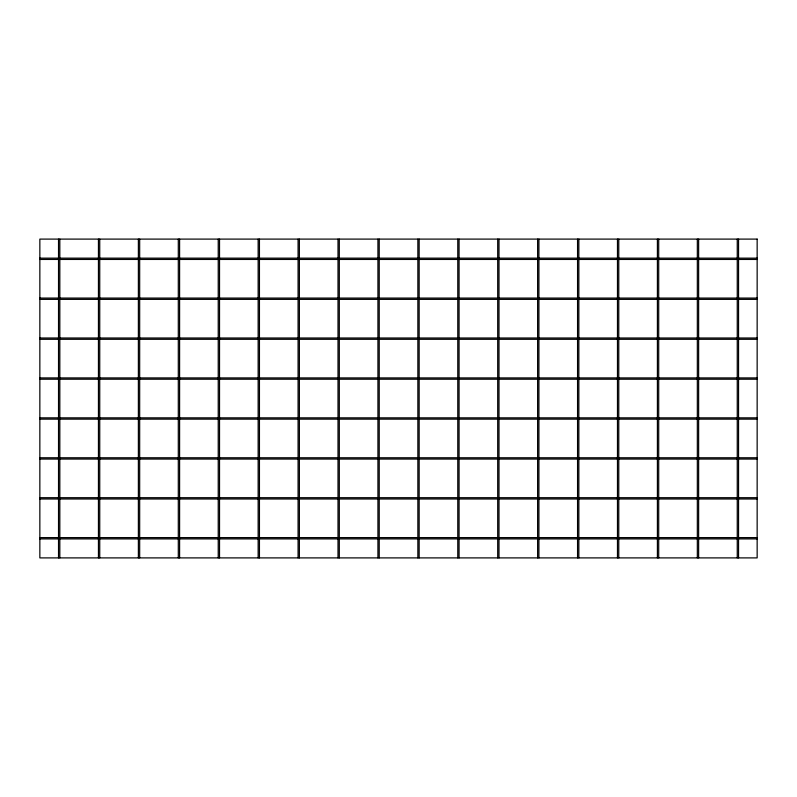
<?xml version="1.0" encoding="UTF-8"?>
<svg xmlns="http://www.w3.org/2000/svg" width="797" height="797" viewBox="0 0 797 797"><rect width="100%" height="100%" fill="white"/><g stroke="black" fill="none" stroke-linecap="round" stroke-linejoin="round"><path stroke-width="1.2" d="M39.85 258.148L58.53 258.148M59.825 258.148L98.449 258.148M99.745 258.148L138.379 258.148M139.674 258.148L178.299 258.148M179.594 258.148L218.229 258.148M219.524 258.148L258.148 258.148M259.443 258.148L298.078 258.148M299.373 258.148L338.008 258.148M339.303 258.148L377.927 258.148M379.223 258.148L417.857 258.148M419.152 258.148L457.777 258.148M459.072 258.148L497.707 258.148M499.002 258.148L537.626 258.148M538.921 258.148L577.556 258.148M578.851 258.148L617.476 258.148M618.771 258.148L657.405 258.148M658.701 258.148L697.335 258.148M698.63 258.148L737.255 258.148M738.55 258.148L757.15 258.148M39.85 259.443L58.53 259.443M59.825 259.443L98.449 259.443M99.745 259.443L138.379 259.443M139.674 259.443L178.299 259.443M179.594 259.443L218.229 259.443M219.524 259.443L258.148 259.443M259.443 259.443L298.078 259.443M299.373 259.443L338.008 259.443M339.303 259.443L377.927 259.443M379.223 259.443L417.857 259.443M419.152 259.443L457.777 259.443M459.072 259.443L497.707 259.443M499.002 259.443L537.626 259.443M538.921 259.443L577.556 259.443M578.851 259.443L617.476 259.443M618.771 259.443L657.405 259.443M658.701 259.443L697.335 259.443M698.63 259.443L737.255 259.443M738.55 259.443L757.15 259.443M39.85 298.068L58.53 298.068M59.825 298.068L98.449 298.068M99.745 298.068L138.379 298.068M139.674 298.068L178.299 298.068M179.594 298.068L218.229 298.068M219.524 298.068L258.148 298.068M259.443 298.068L298.078 298.068M299.373 298.068L338.008 298.068M339.303 298.068L377.927 298.068M379.223 298.068L417.857 298.068M419.152 298.068L457.777 298.068M459.072 298.068L497.707 298.068M499.002 298.068L537.626 298.068M538.921 298.068L577.556 298.068M578.851 298.068L617.476 298.068M618.771 298.068L657.405 298.068M658.701 298.068L697.335 298.068M698.63 298.068L737.255 298.068M738.55 298.068L757.15 298.068M39.85 299.363L58.53 299.363M59.825 299.363L98.449 299.363M99.745 299.363L138.379 299.363M139.674 299.363L178.299 299.363M179.594 299.363L218.229 299.363M219.524 299.363L258.148 299.363M259.443 299.363L298.078 299.363M299.373 299.363L338.008 299.363M339.303 299.363L377.927 299.363M379.223 299.363L417.857 299.363M419.152 299.363L457.777 299.363M459.072 299.363L497.707 299.363M499.002 299.363L537.626 299.363M538.921 299.363L577.556 299.363M578.851 299.363L617.476 299.363M618.771 299.363L657.405 299.363M658.701 299.363L697.335 299.363M698.63 299.363L737.255 299.363M738.55 299.363L757.15 299.363M39.85 337.998L58.53 337.998M59.825 337.998L98.449 337.998M99.745 337.998L138.379 337.998M139.674 337.998L178.299 337.998M179.594 337.998L218.229 337.998M219.524 337.998L258.148 337.998M259.443 337.998L298.078 337.998M299.373 337.998L338.008 337.998M339.303 337.998L377.927 337.998M379.223 337.998L417.857 337.998M419.152 337.998L457.777 337.998M459.072 337.998L497.707 337.998M499.002 337.998L537.626 337.998M538.921 337.998L577.556 337.998M578.851 337.998L617.476 337.998M618.771 337.998L657.405 337.998M658.701 337.998L697.335 337.998M698.63 337.998L737.255 337.998M738.55 337.998L757.15 337.998M39.85 339.293L58.53 339.293M59.825 339.293L98.449 339.293M99.745 339.293L138.379 339.293M139.674 339.293L178.299 339.293M179.594 339.293L218.229 339.293M219.524 339.293L258.148 339.293M259.443 339.293L298.078 339.293M299.373 339.293L338.008 339.293M339.303 339.293L377.927 339.293M379.223 339.293L417.857 339.293M419.152 339.293L457.777 339.293M459.072 339.293L497.707 339.293M499.002 339.293L537.626 339.293M538.921 339.293L577.556 339.293M578.851 339.293L617.476 339.293M618.771 339.293L657.405 339.293M658.701 339.293L697.335 339.293M698.63 339.293L737.255 339.293M738.55 339.293L757.15 339.293M39.85 377.917L58.53 377.917M59.825 377.917L98.449 377.917M99.745 377.917L138.379 377.917M139.674 377.917L178.299 377.917M179.594 377.917L218.229 377.917M219.524 377.917L258.148 377.917M259.443 377.917L298.078 377.917M299.373 377.917L338.008 377.917M339.303 377.917L377.927 377.917M379.223 377.917L417.857 377.917M419.152 377.917L457.777 377.917M459.072 377.917L497.707 377.917M499.002 377.917L537.626 377.917M538.921 377.917L577.556 377.917M578.851 377.917L617.476 377.917M618.771 377.917L657.405 377.917M658.701 377.917L697.335 377.917M698.63 377.917L737.255 377.917M738.55 377.917L757.15 377.917M39.85 379.213L58.53 379.213M59.825 379.213L98.449 379.213M99.745 379.213L138.379 379.213M139.674 379.213L178.299 379.213M179.594 379.213L218.229 379.213M219.524 379.213L258.148 379.213M259.443 379.213L298.078 379.213M299.373 379.213L338.008 379.213M339.303 379.213L377.927 379.213M379.223 379.213L417.857 379.213M419.152 379.213L457.777 379.213M459.072 379.213L497.707 379.213M499.002 379.213L537.626 379.213M538.921 379.213L577.556 379.213M578.851 379.213L617.476 379.213M618.771 379.213L657.405 379.213M658.701 379.213L697.335 379.213M698.63 379.213L737.255 379.213M738.55 379.213L757.15 379.213M39.85 417.847L58.53 417.847M59.825 417.847L98.449 417.847M99.745 417.847L138.379 417.847M139.674 417.847L178.299 417.847M179.594 417.847L218.229 417.847M219.524 417.847L258.148 417.847M259.443 417.847L298.078 417.847M299.373 417.847L338.008 417.847M339.303 417.847L377.927 417.847M379.223 417.847L417.857 417.847M419.152 417.847L457.777 417.847M459.072 417.847L497.707 417.847M499.002 417.847L537.626 417.847M538.921 417.847L577.556 417.847M578.851 417.847L617.476 417.847M618.771 417.847L657.405 417.847M658.701 417.847L697.335 417.847M698.63 417.847L737.255 417.847M738.55 417.847L757.15 417.847M39.85 419.142L58.53 419.142M59.825 419.142L98.449 419.142M99.745 419.142L138.379 419.142M139.674 419.142L178.299 419.142M179.594 419.142L218.229 419.142M219.524 419.142L258.148 419.142M259.443 419.142L298.078 419.142M299.373 419.142L338.008 419.142M339.303 419.142L377.927 419.142M379.223 419.142L417.857 419.142M419.152 419.142L457.777 419.142M459.072 419.142L497.707 419.142M499.002 419.142L537.626 419.142M538.921 419.142L577.556 419.142M578.851 419.142L617.476 419.142M618.771 419.142L657.405 419.142M658.701 419.142L697.335 419.142M698.63 419.142L737.255 419.142M738.55 419.142L757.15 419.142M39.85 457.767L58.53 457.767M59.825 457.767L98.449 457.767M99.745 457.767L138.379 457.767M139.674 457.767L178.299 457.767M179.594 457.767L218.229 457.767M219.524 457.767L258.148 457.767M259.443 457.767L298.078 457.767M299.373 457.767L338.008 457.767M339.303 457.767L377.927 457.767M379.223 457.767L417.857 457.767M419.152 457.767L457.777 457.767M459.072 457.767L497.707 457.767M499.002 457.767L537.626 457.767M538.921 457.767L577.556 457.767M578.851 457.767L617.476 457.767M618.771 457.767L657.405 457.767M658.701 457.767L697.335 457.767M698.63 457.767L737.255 457.767M738.55 457.767L757.15 457.767M39.85 459.062L58.53 459.062M59.825 459.062L98.449 459.062M99.745 459.062L138.379 459.062M139.674 459.062L178.299 459.062M179.594 459.062L218.229 459.062M219.524 459.062L258.148 459.062M259.443 459.062L298.078 459.062M299.373 459.062L338.008 459.062M339.303 459.062L377.927 459.062M379.223 459.062L417.857 459.062M419.152 459.062L457.777 459.062M459.072 459.062L497.707 459.062M499.002 459.062L537.626 459.062M538.921 459.062L577.556 459.062M578.851 459.062L617.476 459.062M618.771 459.062L657.405 459.062M658.701 459.062L697.335 459.062M698.63 459.062L737.255 459.062M738.55 459.062L757.15 459.062M39.85 497.697L58.53 497.697M59.825 497.697L98.449 497.697M99.745 497.697L138.379 497.697M139.674 497.697L178.299 497.697M179.594 497.697L218.229 497.697M219.524 497.697L258.148 497.697M259.443 497.697L298.078 497.697M299.373 497.697L338.008 497.697M339.303 497.697L377.927 497.697M379.223 497.697L417.857 497.697M419.152 497.697L457.777 497.697M459.072 497.697L497.707 497.697M499.002 497.697L537.626 497.697M538.921 497.697L577.556 497.697M578.851 497.697L617.476 497.697M618.771 497.697L657.405 497.697M658.701 497.697L697.335 497.697M698.63 497.697L737.255 497.697M738.55 497.697L757.15 497.697M39.85 498.992L58.53 498.992M59.825 498.992L98.449 498.992M99.745 498.992L138.379 498.992M139.674 498.992L178.299 498.992M179.594 498.992L218.229 498.992M219.524 498.992L258.148 498.992M259.443 498.992L298.078 498.992M299.373 498.992L338.008 498.992M339.303 498.992L377.927 498.992M379.223 498.992L417.857 498.992M419.152 498.992L457.777 498.992M459.072 498.992L497.707 498.992M499.002 498.992L537.626 498.992M538.921 498.992L577.556 498.992M578.851 498.992L617.476 498.992M618.771 498.992L657.405 498.992M658.701 498.992L697.335 498.992M698.63 498.992L737.255 498.992M738.55 498.992L757.15 498.992M39.85 537.616L58.53 537.616M59.825 537.616L98.449 537.616M99.745 537.616L138.379 537.616M139.674 537.616L178.299 537.616M179.594 537.616L218.229 537.616M219.524 537.616L258.148 537.616M259.443 537.616L298.078 537.616M299.373 537.616L338.008 537.616M339.303 537.616L377.927 537.616M379.223 537.616L417.857 537.616M419.152 537.616L457.777 537.616M459.072 537.616L497.707 537.616M499.002 537.616L537.626 537.616M538.921 537.616L577.556 537.616M578.851 537.616L617.476 537.616M618.771 537.616L657.405 537.616M658.701 537.616L697.335 537.616M698.63 537.616L737.255 537.616M738.55 537.616L757.15 537.616M39.85 538.911L58.53 538.911M59.825 538.911L98.449 538.911M99.745 538.911L138.379 538.911M139.674 538.911L178.299 538.911M179.594 538.911L218.229 538.911M219.524 538.911L258.148 538.911M259.443 538.911L298.078 538.911M299.373 538.911L338.008 538.911M339.303 538.911L377.927 538.911M379.223 538.911L417.857 538.911M419.152 538.911L457.777 538.911M459.072 538.911L497.707 538.911M499.002 538.911L537.626 538.911M538.921 538.911L577.556 538.911M578.851 538.911L617.476 538.911M618.771 538.911L657.405 538.911M658.701 538.911L697.335 538.911M698.63 538.911L737.255 538.911M738.55 538.911L757.15 538.911M738.55 239.1L738.55 557.9M737.255 239.1L737.255 557.9M698.63 239.1L698.63 557.9M697.335 239.1L697.335 557.9M658.701 239.1L658.701 557.9M657.405 239.1L657.405 557.9M618.771 239.1L618.771 557.9M617.476 239.1L617.476 557.9M578.851 239.1L578.851 557.9M577.556 239.1L577.556 557.9M538.921 239.1L538.921 557.9M537.626 239.1L537.626 557.9M499.002 239.1L499.002 557.9M497.707 239.1L497.707 557.9M459.072 239.1L459.072 557.9M457.777 239.1L457.777 557.9M419.152 239.1L419.152 557.9M417.857 239.1L417.857 557.9M379.223 239.1L379.223 557.9M377.927 239.1L377.927 557.9M339.303 239.1L339.303 557.9M338.008 239.1L338.008 557.9M299.373 239.1L299.373 557.9M298.078 239.1L298.078 557.9M259.443 239.1L259.443 557.9M258.148 239.1L258.148 557.9M219.524 239.1L219.524 557.9M218.229 239.1L218.229 557.9M179.594 239.1L179.594 557.9M178.299 239.1L178.299 557.9M139.674 239.1L139.674 557.9M138.379 239.1L138.379 557.9M99.745 239.1L99.745 557.9M98.449 239.1L98.449 557.9M59.825 239.1L59.825 557.9M58.53 239.1L58.53 557.9M757.15 239.1L39.85 239.1L39.85 557.9L757.15 557.9L757.15 239.1"/></g></svg>
